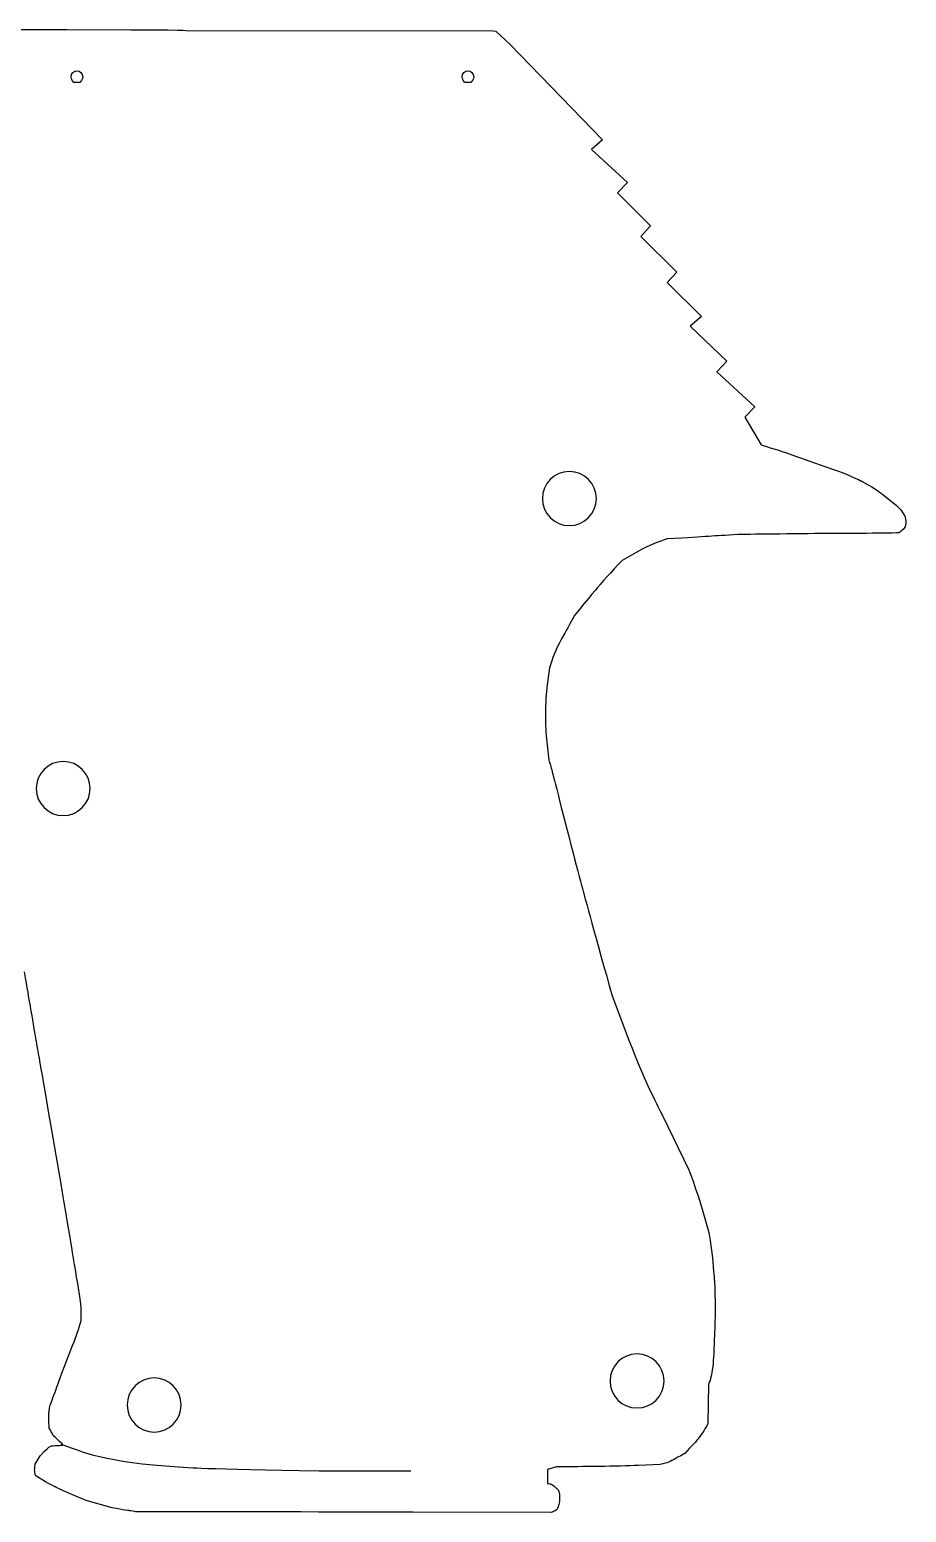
# Model space of a CAD drawing. Extents: x 81 to 204, y 60 to 194.
# Drawn here: x 180.72 to 202, y 81.34 to 117.31 of the extents above; entities that cross this region are included whole.
import ezdxf

# ---------------------------------------------------------------- set-up
doc = ezdxf.new("R2010")
doc.units = 0
doc.layers.add('Layer_1', color=7, linetype='CONTINUOUS')

msp = doc.modelspace()

# ---------------------------------------------------------------- linework, layer by layer
at = {"layer": 'Layer_1', "color": 7}
for points in [[(177.003287, 117.308973), (181.628762, 117.309032), (183.175151, 117.30665)], [(184.069212, 117.304798), (184.304376, 117.298925)], [(184.510153, 117.289902), (191.954745, 117.276991), (192.027241, 117.274874), (192.371504, 116.958657)], [(192.371504, 116.958657), (194.623841, 114.636568), (194.35585, 114.399925), (195.223609, 113.599946), (194.984174, 113.346978), (195.787095, 112.550945), (195.547721, 112.291084), (196.427982, 111.428601), (196.18855, 111.175633), (197.01932, 110.351657), (196.751332, 110.115017), (197.637212, 109.264408), (197.397838, 109.004547), (198.31444, 108.161635), (198.075005, 107.908669), (198.468279, 107.235556)], [(199.763515, 106.803381), (200.182588, 106.657492)], [(201.428167, 106.034975), (201.759598, 105.761245), (201.859682, 105.663349), (201.919025, 105.572973)], [(200.291293, 105.085888), (199.920212, 105.083507)], [(201.980279, 105.32454), (201.965383, 105.249477)], [(195.437612, 104.626278), (195.100988, 104.430486)], [(193.333518, 101.829386), (193.273085, 101.347558)], [(193.274143, 99.956496), (193.315844, 99.590069)], [(194.857312, 93.865298), (195.261608, 92.793222)], [(181.423291, 89.628827), (181.222444, 90.79757)], [(196.082661, 90.953008), (196.705315, 89.667636)], [(197.056568, 88.637943), (197.202457, 88.125763)], [(181.920494, 85.833551), (181.963428, 85.995711)], [(181.554064, 84.858005), (181.675752, 85.171926)], [(197.302948, 84.922244), (197.275331, 84.736297)], [(197.194932, 84.450126), (197.177443, 83.491123), (197.142037, 83.42317), (197.107035, 83.360411)], [(181.181364, 83.571538), (181.181364, 83.668066)], [(180.853517, 82.507638), (180.973973, 82.708761), (181.074605, 82.821425), (181.138454, 82.881862)], [(181.284343, 82.954868), (181.33808, 82.960054)], [(181.496399, 83.007674), (181.439926, 83.060315)], [(193.506318, 82.439833), (193.287555, 82.374891)], [(196.017319, 82.502039), (195.495701, 82.476613)], [(181.100714, 82.078176), (180.868823, 82.226523)], [(193.283427, 82.175265), (193.283427, 82.038402), (193.295466, 82.034962), (193.307081, 82.034962)], [(182.719017, 81.443348), (182.086247, 81.628888), (181.740056, 81.769717), (181.483966, 81.883747)], [(193.54061, 81.88688), (193.559343, 81.843533)], [(193.578895, 81.677817), (193.574768, 81.609187)], [(184.973653, 81.349951), (183.291226, 81.352835)], [(193.412195, 81.347622), (193.398516, 81.342436), (193.384837, 81.337806), (190.020252, 81.342436)]]:
    msp.add_lwpolyline(points, dxfattribs=at)
at = {"layer": 'Layer_1', "color": 5}
for points in [[(181.863761, 116.309721)], [(191.35378, 116.309721)], [(193.81575, 106.58881)], [(181.529583, 99.553101)], [(195.459627, 85.181292)], [(183.738549, 84.597876)]]:
    msp.add_lwpolyline(points, close=True, dxfattribs=at)
at = {"layer": 'Layer_1', "color": 7}
for points in [[(183.175151, 117.30665), (183.716327, 117.306121), (183.71639, 117.306121), (184.069212, 117.304798)], [(184.304376, 117.298925), (184.356571, 117.297866), (184.402886, 117.296094), (184.510153, 117.289902)], [(198.468279, 107.235556), (198.543262, 107.212696), (198.543143, 107.212617), (198.897211, 107.10459)], [(198.897211, 107.10459), (198.897211, 107.10459), (199.344013, 106.949198), (199.763515, 106.803381)], [(200.182588, 106.657492), (200.574304, 106.522208), (200.885907, 106.366265), (200.885907, 106.366265)], [(200.885907, 106.366265), (200.885907, 106.366265), (201.19698, 106.210722), (201.428167, 106.034975)], [(201.919025, 105.572973), (201.977919, 105.482443), (201.995553, 105.399816), (201.980279, 105.32454)], [(197.914834, 105.05943), (197.245047, 105.018107), (197.245004, 105.018168), (196.185782, 104.953057)], [(199.920212, 105.083507), (199.105684, 105.076522), (197.914834, 105.05943), (197.914834, 105.05943)], [(200.890571, 105.088269), (200.890571, 105.088269), (200.628152, 105.087211), (200.291293, 105.085888)], [(201.819626, 105.103589), (201.769321, 105.093429), (200.890563, 105.088269), (200.890571, 105.088269)], [(201.868715, 105.142557), (201.868715, 105.142578), (201.819626, 105.103589), (201.819626, 105.103589)], [(201.965383, 105.249477), (201.917366, 105.18158), (201.91743, 105.181567), (201.868715, 105.142557)], [(196.185782, 104.953057), (196.185782, 104.953057), (195.773654, 104.822395), (195.437612, 104.626278)], [(195.100988, 104.430486), (194.839781, 104.169297), (194.548612, 103.832851), (194.548612, 103.832851)], [(194.548612, 103.832851), (194.548612, 103.832851), (194.257324, 103.496565), (193.9358, 103.084815)], [(193.9358, 103.084815), (193.9358, 103.084815), (193.705025, 102.667906), (193.705004, 102.667935)], [(193.705004, 102.667935), (193.473898, 102.251118), (193.473869, 102.25115), (193.333518, 101.829386)], [(193.273085, 101.347558), (193.213117, 100.865308), (193.232852, 100.32301), (193.274143, 99.956496)], [(193.315844, 99.590069), (193.37868, 99.398992), (193.378611, 99.398937), (193.620882, 98.43992)], [(193.620882, 98.43992), (193.863153, 97.480906), (194.164241, 96.361255), (194.164241, 96.361255)], [(194.164241, 96.361255), (194.164241, 96.361255), (194.465504, 95.241499), (194.857312, 93.865298)], [(180.875837, 92.794881), (180.733896, 93.624463), (180.733875, 93.624498), (180.591992, 94.454477)], [(181.222444, 90.79757), (181.021572, 91.965994), (180.875837, 92.794884), (180.875837, 92.794881)], [(195.261608, 92.793222), (195.665918, 91.721525), (196.082661, 90.953008), (196.082661, 90.953008)], [(181.813922, 87.308703), (181.813922, 87.308703), (181.679437, 88.119664), (181.423291, 89.628827)], [(196.705315, 89.667636), (196.705315, 89.667636), (196.911156, 89.150267), (197.056568, 88.637943)], [(197.202457, 88.125763), (197.287835, 87.618565), (197.325644, 87.103865), (197.325644, 87.103865)], [(181.960491, 86.384704), (181.948003, 86.497774), (181.813922, 87.308703), (181.813922, 87.308703)], [(197.325644, 87.103865), (197.325644, 87.103865), (197.363027, 86.589299), (197.352854, 86.066786)], [(181.964486, 86.259186), (181.964486, 86.259212), (181.960491, 86.384704), (181.960491, 86.384704)], [(181.963428, 85.995711), (181.968614, 86.133625), (181.968534, 86.133625), (181.964486, 86.259186)], [(197.352854, 86.066786), (197.352854, 86.066786), (197.338143, 85.650155), (197.33809, 85.650184)], [(181.675752, 85.171926), (181.797825, 85.485708), (181.877946, 85.671702), (181.920494, 85.833551)], [(197.33809, 85.650184), (197.322877, 85.23337), (197.322824, 85.233335), (197.302948, 84.922244)], [(181.303036, 84.177788), (181.3907, 84.416307), (181.390682, 84.416265), (181.554064, 84.858005)], [(197.275331, 84.736297), (197.247589, 84.550737), (197.212511, 84.49024), (197.194932, 84.450126)], [(181.215258, 83.93906), (181.215258, 83.93906), (181.303083, 84.177759), (181.303036, 84.177788)], [(181.181364, 83.668066), (181.184857, 83.768298), (181.1938, 83.836243), (181.1938, 83.836243)], [(181.1938, 83.836243), (181.1938, 83.836243), (181.202319, 83.904063), (181.215258, 83.93906)], [(181.18999, 83.382035), (181.18999, 83.382035), (181.182582, 83.474811), (181.181364, 83.571538)], [(181.290619, 83.201142), (181.240343, 83.291561), (181.240253, 83.291646), (181.18999, 83.382035)], [(181.439926, 83.060315), (181.383347, 83.113023), (181.290619, 83.201142), (181.290619, 83.201142)], [(197.107035, 83.360411), (197.03682, 83.239975), (196.913704, 83.09188), (196.913704, 83.09188)], [(181.138454, 82.881862), (181.202452, 82.941938), (181.23014, 82.949807), (181.284343, 82.954868)], [(181.33808, 82.960054), (181.418479, 82.962435), (181.418423, 82.962435), (181.464823, 82.96524)], [(181.464823, 82.96524), (181.464794, 82.965269), (181.511586, 82.967621), (181.511586, 82.967621)], [(181.520052, 82.980056), (181.520052, 82.980056), (181.516136, 82.990031), (181.496399, 83.007674)], [(181.511586, 82.967621), (181.524074, 82.970002), (181.520052, 82.980056), (181.520052, 82.980056)], [(196.614952, 82.767831), (196.614952, 82.767831), (196.421642, 82.657468), (196.421621, 82.657498)], [(196.913704, 83.09188), (196.913704, 83.09188), (196.790755, 82.943576), (196.614952, 82.767831)], [(180.837245, 82.349716), (180.837245, 82.349716), (180.833752, 82.41991), (180.853517, 82.507638)], [(193.287555, 82.374891), (193.283507, 82.308623), (193.283427, 82.175265), (193.283427, 82.175265)], [(195.495701, 82.476613), (194.974043, 82.451636), (194.141614, 82.446651), (193.506318, 82.439833)], [(196.421621, 82.657498), (196.228242, 82.546793), (196.228221, 82.546849), (196.017319, 82.502039)], [(180.868823, 82.226523), (180.841145, 82.279117), (180.837245, 82.349716), (180.837245, 82.349716)], [(181.483966, 81.883747), (181.389242, 81.925882), (181.306933, 81.964559), (181.100714, 82.078176)], [(193.307081, 82.034962), (193.330788, 82.038455), (193.362868, 82.025516), (193.362868, 82.025516)], [(193.362868, 82.025516), (193.362868, 82.025516), (193.39519, 82.012181), (193.43533, 81.98231)], [(193.43533, 81.98231), (193.43533, 81.98231), (193.471565, 81.950666), (193.471565, 81.950729)], [(193.471565, 81.950729), (193.507918, 81.919172), (193.507881, 81.919228), (193.54061, 81.88688)], [(193.559343, 81.843533), (193.578419, 81.800187), (193.583526, 81.746029), (193.578895, 81.677817)], [(183.148208, 81.375536), (183.148208, 81.375536), (183.005153, 81.398131), (182.719017, 81.443348)], [(183.291226, 81.352835), (183.291192, 81.352835), (183.148208, 81.375536), (183.148208, 81.375536)], [(190.020252, 81.342436), (190.020252, 81.342436), (186.655845, 81.347622), (184.973653, 81.349951)], [(193.466069, 81.374559), (193.466069, 81.374559), (193.439068, 81.356991), (193.412195, 81.347622)], [(193.520211, 81.417766), (193.493279, 81.392048), (193.466069, 81.374559), (193.466069, 81.374559)], [(193.540451, 81.471908), (193.540417, 81.471934), (193.520211, 81.417766), (193.520211, 81.417766)], [(193.574768, 81.609187), (193.561142, 81.526518), (193.561142, 81.52651), (193.540451, 81.471908)]]:
    msp.add_open_spline(points, degree=3, dxfattribs=at)
at = {"layer": 'Layer_1', "color": 5}
for points in [[(181.72188, 116.168182), (181.72188, 116.242246), (181.789327, 116.309692), (181.863761, 116.309721)], [(181.863761, 116.309721), (181.937796, 116.309721), (182.005329, 116.242217), (182.005329, 116.168182)], [(191.211899, 116.168182), (191.211899, 116.242246), (191.279658, 116.309692), (191.35378, 116.309721)], [(191.35378, 116.309721), (191.427844, 116.309721), (191.495348, 116.242217), (191.495348, 116.168182)], [(181.789298, 116.026671), (181.72188, 116.094117), (181.72188, 116.168182), (181.72188, 116.168182)], [(181.937854, 116.026642), (181.86379, 116.026642), (181.86379, 116.026642), (181.789298, 116.026671)], [(182.005329, 116.168182), (182.005329, 116.168182), (182.005329, 116.094141), (181.937854, 116.026642)], [(191.279629, 116.026671), (191.211899, 116.094117), (191.211899, 116.168182), (191.211899, 116.168182)], [(191.427873, 116.026642), (191.353809, 116.026642), (191.353809, 116.026642), (191.279629, 116.026671)], [(191.495348, 116.168182), (191.495348, 116.168182), (191.495348, 116.094141), (191.427873, 116.026642)], [(193.81575, 106.58881), (193.453674, 106.588803), (193.160153, 106.295282), (193.160146, 105.933204)], [(194.471362, 105.933204), (194.471355, 106.295285), (194.177834, 106.588807), (193.81575, 106.58881)], [(193.160146, 105.933204), (193.160153, 105.571125), (193.453674, 105.277603), (193.81575, 105.277596)], [(193.81575, 105.277596), (194.177834, 105.2776), (194.471355, 105.571122), (194.471362, 105.933204)], [(181.529583, 99.553101), (181.167506, 99.553094), (180.873985, 99.259572), (180.873978, 98.897494)], [(182.185187, 98.897494), (182.18518, 99.259572), (181.891659, 99.553094), (181.529583, 99.553101)], [(180.873978, 98.897494), (180.873985, 98.535415), (181.167506, 98.241894), (181.529583, 98.241887)], [(181.529583, 98.241887), (181.891659, 98.241894), (182.18518, 98.535415), (182.185187, 98.897494)], [(195.459627, 85.181292), (195.097544, 85.181292), (194.804016, 84.887764), (194.804016, 84.525681)], [(196.115232, 84.525681), (196.115232, 84.887764), (195.821711, 85.181285), (195.459627, 85.181292)], [(183.738549, 84.597876), (183.376465, 84.597876), (183.082937, 84.304348), (183.082937, 83.942265)], [(184.394153, 83.942265), (184.394153, 84.304348), (184.100632, 84.597869), (183.738549, 84.597876)], [(194.804016, 84.525681), (194.804023, 84.163597), (195.097544, 83.870076), (195.459627, 83.870076)], [(195.459627, 83.870076), (195.821704, 83.870083), (196.115225, 84.163604), (196.115232, 84.525681)], [(183.082937, 83.942265), (183.082944, 83.580181), (183.376465, 83.28666), (183.738549, 83.28666)], [(183.738549, 83.28666), (184.100625, 83.286667), (184.394146, 83.580188), (184.394153, 83.942265)]]:
    msp.add_open_spline(points, degree=3, dxfattribs=at)
at = {"layer": 'Layer_1', "color": 1}
for points in [[(181.519853, 82.979551), (182.121266, 82.750504), (182.722708, 82.521463), (184.683994, 82.420686)], [(184.683994, 82.420686), (184.683994, 82.420686), (186.645279, 82.319915), (189.966408, 82.347443)]]:
    msp.add_open_spline(points, degree=3, dxfattribs=at)

doc.saveas('drawing.dxf')
